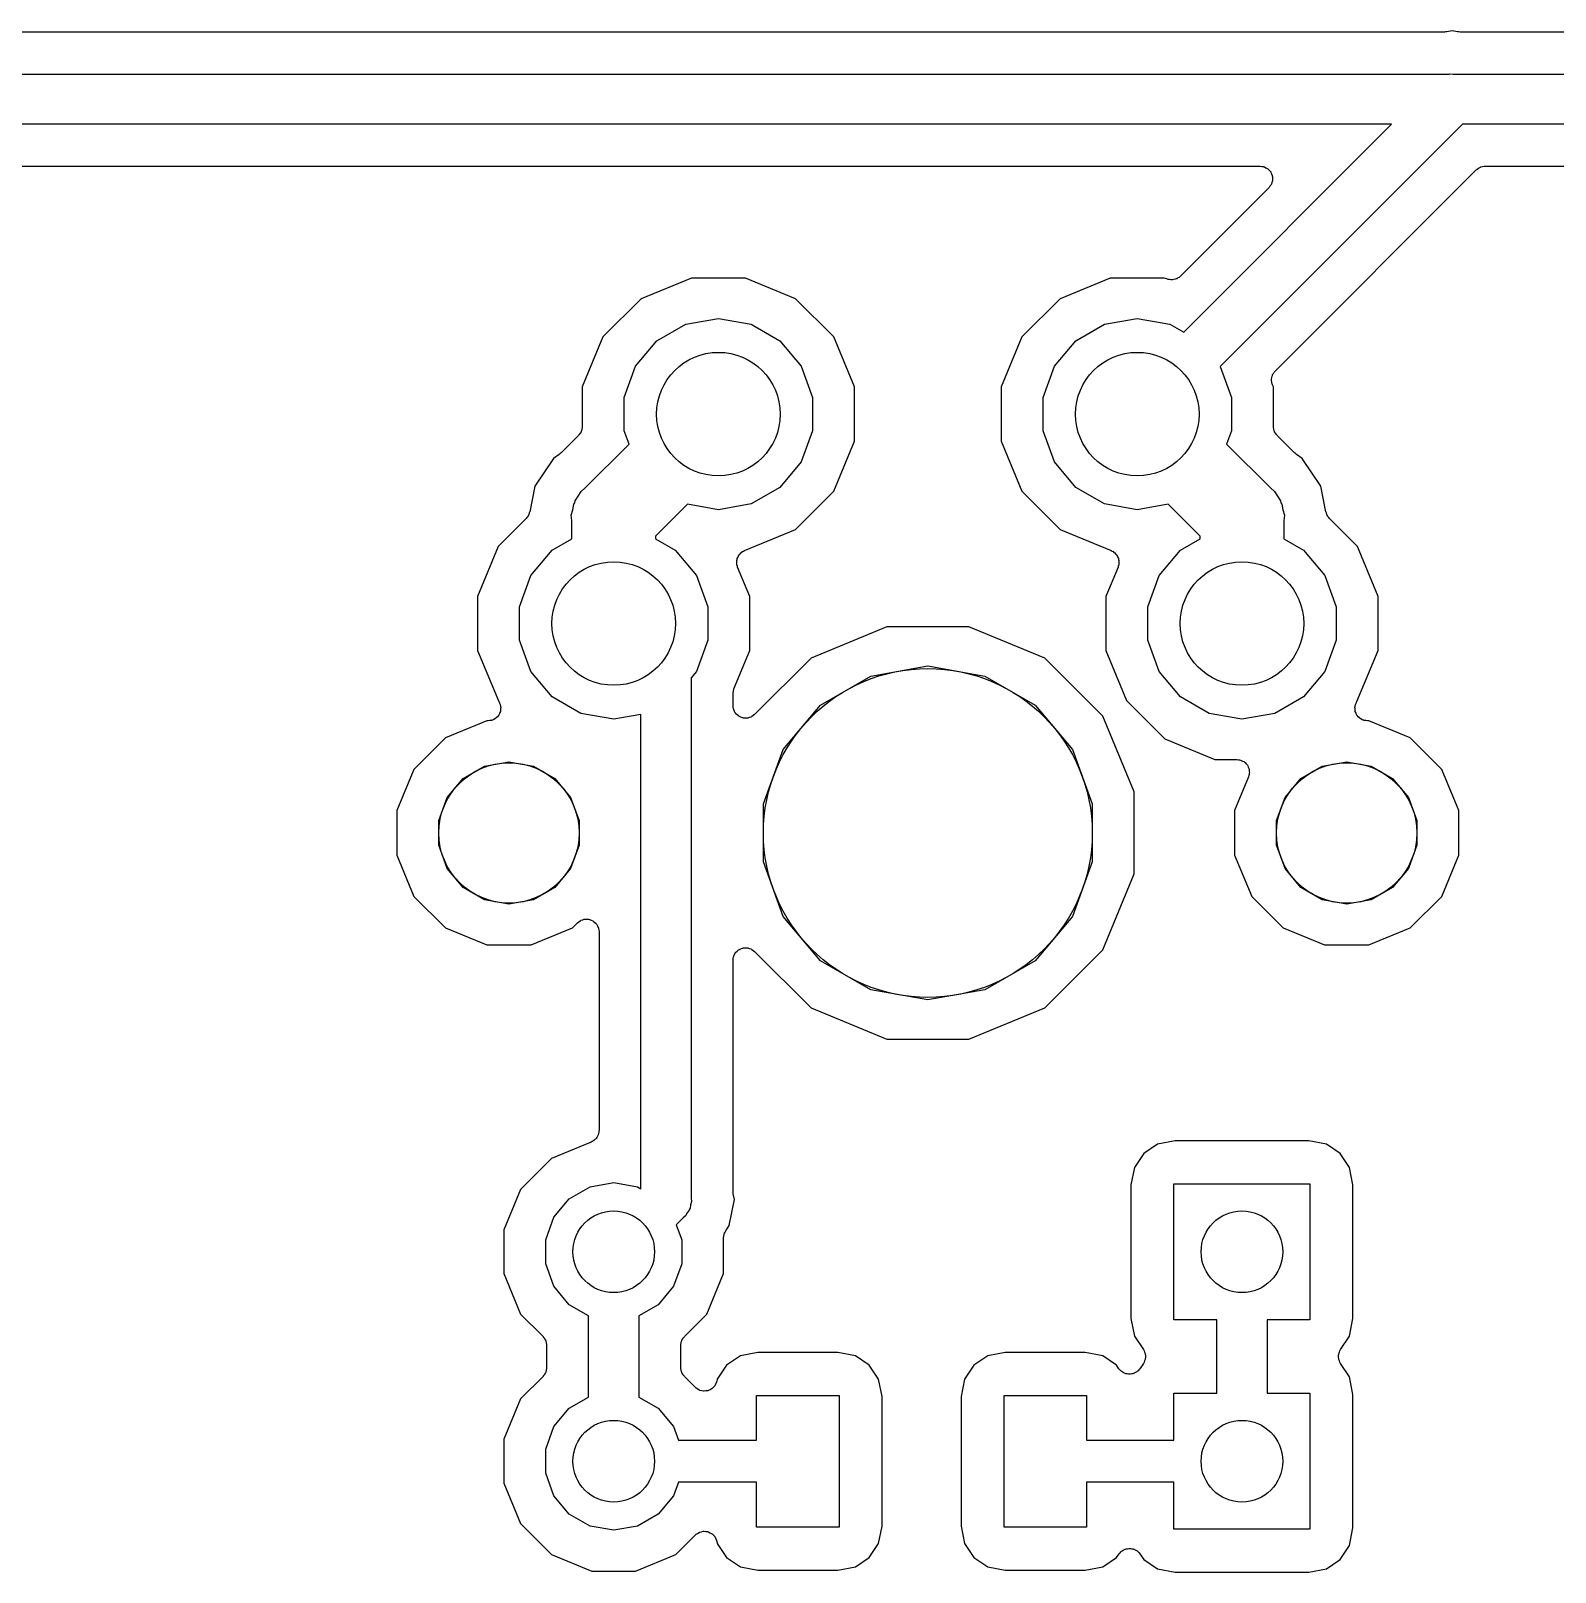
# Model space of a CAD drawing. Extents: x 24 to 196, y -189 to -31.
# Drawn here: x 99.61 to 118.1, y -129.94 to -111.25 of the extents above; entities that cross this region are included whole.
import ezdxf

# ---------------------------------------------------------------- set-up
doc = ezdxf.new("R2010")
doc.units = 0
doc.header["$MEASUREMENT"] = 0
doc.layers.add('BLACK', color=7, linetype='CONTINUOUS')

msp = doc.modelspace()

# ---------------------------------------------------------------- linework, layer by layer
at = {"layer": 'BLACK', "linetype": 'CONTINUOUS'}
for p, q in [((116.755, -111.265), (99.1652, -111.265)), ((116.77, -111.262), (116.755, -111.265)), ((116.785, -111.262), (116.77, -111.262)), ((116.85, -111.249), (116.785, -111.262)), ((116.915, -111.262), (116.85, -111.249)), ((116.93, -111.262), (116.915, -111.262)), ((116.945, -111.265), (116.93, -111.262)), ((134.207, -111.265), (116.945, -111.265)), ((99.0835, -111.773), (116.81, -111.773)), ((116.81, -111.773), (116.823, -111.769)), ((116.823, -111.769), (116.863, -111.773)), ((116.863, -111.773), (134.262, -111.773)), ((116.114, -112.382), (99.1964, -112.382)), ((113.593, -114.903), (116.114, -112.382)), ((116.976, -112.382), (114.037, -115.322)), ((133.567, -112.382), (116.976, -112.382)), ((99.47, -112.89), (114.52, -112.89)), ((114.52, -112.89), (114.54, -112.894)), ((114.54, -112.894), (114.559, -112.895)), ((114.559, -112.895), (114.565, -112.898)), ((114.565, -112.898), (114.572, -112.899)), ((114.572, -112.899), (114.589, -112.909)), ((114.589, -112.909), (114.607, -112.918)), ((117.152, -112.926), (117.169, -112.916)), ((117.169, -112.916), (117.186, -112.905)), ((117.186, -112.905), (117.192, -112.903)), ((117.192, -112.903), (117.198, -112.899)), ((117.198, -112.899), (117.217, -112.896)), ((117.217, -112.896), (117.237, -112.891)), ((117.237, -112.891), (117.243, -112.891)), ((117.243, -112.891), (117.25, -112.89)), ((117.25, -112.89), (125.707, -112.89)), ((114.607, -112.918), (114.612, -112.923)), ((114.612, -112.923), (114.618, -112.926)), ((114.618, -112.926), (114.631, -112.941)), ((114.631, -112.941), (114.645, -112.955)), ((114.645, -112.955), (114.648, -112.961)), ((114.648, -112.961), (114.652, -112.966)), ((114.652, -112.966), (114.659, -112.985)), ((114.663, -113.088), (114.658, -113.107)), ((114.659, -112.985), (114.667, -113.003)), ((114.67, -113.069), (114.663, -113.088)), ((114.667, -113.003), (114.668, -113.01)), ((114.668, -113.01), (114.67, -113.016)), ((114.67, -113.016), (114.67, -113.036)), ((114.67, -113.036), (114.672, -113.056)), ((114.672, -113.056), (114.67, -113.062)), ((114.67, -113.062), (114.67, -113.069)), ((114.702, -115.375), (117.142, -112.935)), ((117.142, -112.935), (117.148, -112.931)), ((117.148, -112.931), (117.152, -112.926)), ((114.628, -113.15), (113.553, -114.225)), ((114.639, -113.134), (114.628, -113.15)), ((114.652, -113.119), (114.639, -113.134)), ((114.654, -113.113), (114.652, -113.119)), ((114.658, -113.107), (114.654, -113.113)), ((113.553, -114.225), (113.545, -114.231)), ((107.622, -114.247), (107.015, -114.498)), ((108.278, -114.247), (107.622, -114.247)), ((108.885, -114.498), (108.278, -114.247)), ((112.702, -114.247), (112.095, -114.498)), ((113.358, -114.247), (112.702, -114.247)), ((113.387, -114.258), (113.358, -114.247)), ((113.397, -114.261), (113.387, -114.258)), ((113.406, -114.265), (113.397, -114.261)), ((113.422, -114.266), (113.406, -114.265)), ((113.438, -114.27), (113.422, -114.266)), ((113.448, -114.269), (113.438, -114.27)), ((113.458, -114.269), (113.448, -114.269)), ((113.474, -114.265), (113.458, -114.269)), ((113.491, -114.263), (113.474, -114.265)), ((113.5, -114.258), (113.491, -114.263)), ((113.509, -114.256), (113.5, -114.258)), ((113.523, -114.246), (113.509, -114.256)), ((113.538, -114.239), (113.523, -114.246)), ((113.545, -114.231), (113.538, -114.239)), ((107.015, -114.498), (106.55, -114.962)), ((109.35, -114.962), (108.885, -114.498)), ((112.095, -114.498), (111.63, -114.962)), ((107.553, -114.807), (107.95, -114.737)), ((107.95, -114.737), (108.347, -114.807)), ((112.633, -114.807), (113.03, -114.737)), ((113.03, -114.737), (113.427, -114.807)), ((106.55, -114.962), (106.299, -115.569)), ((107.204, -115.009), (107.553, -114.807)), ((108.347, -114.807), (108.696, -115.009)), ((109.601, -115.569), (109.35, -114.962)), ((111.63, -114.962), (111.379, -115.569)), ((112.284, -115.009), (112.633, -114.807)), ((113.427, -114.807), (113.593, -114.903)), ((106.945, -115.317), (107.204, -115.009)), ((108.696, -115.009), (108.955, -115.317)), ((112.025, -115.317), (112.284, -115.009)), ((106.807, -115.696), (106.945, -115.317)), ((108.955, -115.317), (109.093, -115.696)), ((111.887, -115.696), (112.025, -115.317)), ((114.037, -115.322), (114.173, -115.696)), ((114.658, -115.469), (114.663, -115.453)), ((114.659, -115.479), (114.658, -115.469)), ((114.658, -115.489), (114.659, -115.479)), ((114.661, -115.505), (114.658, -115.489)), ((114.663, -115.522), (114.661, -115.505)), ((114.663, -115.453), (114.665, -115.437)), ((114.667, -115.531), (114.663, -115.522)), ((114.665, -115.437), (114.669, -115.428)), ((114.669, -115.541), (114.667, -115.531)), ((114.669, -115.428), (114.672, -115.418)), ((114.672, -115.418), (114.681, -115.405)), ((114.681, -115.405), (114.689, -115.39)), ((114.689, -115.39), (114.697, -115.383)), ((114.697, -115.383), (114.702, -115.375)), ((106.299, -115.569), (106.299, -116.049)), ((106.807, -116.099), (106.807, -115.696)), ((109.093, -115.696), (109.093, -116.099)), ((109.601, -116.226), (109.601, -115.569)), ((111.379, -115.569), (111.379, -116.226)), ((111.887, -116.099), (111.887, -115.696)), ((114.173, -115.696), (114.173, -116.099)), ((114.681, -115.569), (114.669, -115.541)), ((114.681, -116.049), (114.681, -115.569)), ((106.293, -116.081), (106.29, -116.101)), ((106.298, -116.062), (106.293, -116.081)), ((106.299, -116.049), (106.298, -116.055)), ((106.298, -116.055), (106.298, -116.062)), ((114.682, -116.055), (114.681, -116.049)), ((114.682, -116.062), (114.682, -116.055)), ((114.687, -116.081), (114.682, -116.062)), ((114.69, -116.101), (114.687, -116.081)), ((106.254, -116.156), (106.043, -116.368)), ((106.258, -116.151), (106.254, -116.156)), ((106.263, -116.147), (106.258, -116.151)), ((106.273, -116.129), (106.263, -116.147)), ((106.285, -116.113), (106.273, -116.129)), ((106.286, -116.107), (106.285, -116.113)), ((106.29, -116.101), (106.286, -116.107)), ((106.336, -116.793), (106.867, -116.263)), ((106.867, -116.263), (106.807, -116.099)), ((109.093, -116.099), (108.955, -116.478)), ((109.35, -116.833), (109.601, -116.226)), ((111.379, -116.226), (111.63, -116.833)), ((112.025, -116.478), (111.887, -116.099)), ((114.173, -116.099), (114.113, -116.263)), ((114.113, -116.263), (114.644, -116.793)), ((114.694, -116.107), (114.69, -116.101)), ((114.695, -116.113), (114.694, -116.107)), ((114.707, -116.129), (114.695, -116.113)), ((114.717, -116.147), (114.707, -116.129)), ((114.722, -116.151), (114.717, -116.147)), ((114.726, -116.156), (114.722, -116.151)), ((114.937, -116.368), (114.726, -116.156)), ((105.948, -116.435), (105.723, -116.771)), ((106.02, -116.387), (105.948, -116.435)), ((106.031, -116.376), (106.02, -116.387)), ((106.043, -116.368), (106.031, -116.376)), ((114.949, -116.376), (114.937, -116.368)), ((114.96, -116.387), (114.949, -116.376)), ((115.032, -116.435), (114.96, -116.387)), ((115.257, -116.771), (115.032, -116.435)), ((108.955, -116.478), (108.696, -116.787)), ((112.284, -116.787), (112.025, -116.478)), ((105.723, -116.771), (105.661, -117.082)), ((106.251, -116.894), (106.285, -116.836)), ((106.285, -116.836), (106.336, -116.793)), ((108.696, -116.787), (108.347, -116.988)), ((108.885, -117.297), (109.35, -116.833)), ((111.63, -116.833), (112.095, -117.297)), ((112.633, -116.988), (112.284, -116.787)), ((114.644, -116.793), (114.695, -116.836)), ((114.695, -116.836), (114.729, -116.894)), ((115.319, -117.082), (115.257, -116.771)), ((106.184, -117.058), (106.195, -116.991)), ((106.195, -116.991), (106.207, -116.972)), ((106.207, -116.972), (106.212, -116.95)), ((106.212, -116.95), (106.251, -116.894)), ((107.574, -116.992), (107.188, -117.378)), ((107.95, -117.058), (107.574, -116.992)), ((108.347, -116.988), (107.95, -117.058)), ((113.03, -117.058), (112.633, -116.988)), ((113.406, -116.992), (113.03, -117.058)), ((113.792, -117.378), (113.406, -116.992)), ((114.729, -116.894), (114.768, -116.95)), ((114.768, -116.95), (114.773, -116.972)), ((114.773, -116.972), (114.785, -116.991)), ((114.785, -116.991), (114.796, -117.058)), ((105.619, -117.164), (105.28, -117.502)), ((105.628, -117.151), (105.619, -117.164)), ((105.629, -117.149), (105.628, -117.151)), ((105.628, -117.151), (105.628, -117.151)), ((105.641, -117.135), (105.629, -117.149)), ((105.644, -117.128), (105.641, -117.135)), ((105.649, -117.121), (105.644, -117.128)), ((105.652, -117.11), (105.649, -117.121)), ((105.655, -117.105), (105.652, -117.11)), ((105.656, -117.097), (105.655, -117.105)), ((105.66, -117.086), (105.656, -117.097)), ((105.661, -117.082), (105.66, -117.086)), ((106.166, -117.123), (106.184, -117.058)), ((106.172, -117.19), (106.166, -117.123)), ((106.172, -117.411), (106.172, -117.19)), ((114.796, -117.058), (114.814, -117.123)), ((114.814, -117.123), (114.808, -117.19)), ((114.808, -117.19), (114.808, -117.411)), ((115.32, -117.086), (115.319, -117.082)), ((115.324, -117.097), (115.32, -117.086)), ((115.325, -117.105), (115.324, -117.097)), ((115.328, -117.11), (115.325, -117.105)), ((115.331, -117.121), (115.328, -117.11)), ((115.336, -117.128), (115.331, -117.121)), ((115.339, -117.135), (115.336, -117.128)), ((115.351, -117.149), (115.339, -117.135)), ((115.352, -117.151), (115.351, -117.149)), ((115.361, -117.164), (115.352, -117.151)), ((115.352, -117.151), (115.352, -117.151)), ((115.7, -117.502), (115.361, -117.164)), ((107.188, -117.378), (107.188, -117.411)), ((108.266, -117.554), (108.885, -117.297)), ((112.095, -117.297), (112.714, -117.554)), ((113.792, -117.411), (113.792, -117.378)), ((105.28, -117.502), (105.029, -118.109)), ((105.675, -117.857), (105.934, -117.549)), ((105.934, -117.549), (106.172, -117.411)), ((107.188, -117.411), (107.426, -117.549)), ((107.426, -117.549), (107.685, -117.857)), ((108.213, -117.593), (108.221, -117.582)), ((108.221, -117.582), (108.233, -117.575)), ((108.233, -117.575), (108.242, -117.566)), ((108.242, -117.566), (108.255, -117.561)), ((108.255, -117.561), (108.266, -117.554)), ((112.714, -117.554), (112.725, -117.561)), ((112.725, -117.561), (112.738, -117.566)), ((112.738, -117.566), (112.747, -117.575)), ((112.747, -117.575), (112.759, -117.582)), ((112.759, -117.582), (112.767, -117.593)), ((113.295, -117.857), (113.554, -117.549)), ((113.554, -117.549), (113.792, -117.411)), ((114.808, -117.411), (115.046, -117.549)), ((115.046, -117.549), (115.305, -117.857)), ((115.951, -118.109), (115.7, -117.502)), ((108.172, -117.701), (108.174, -117.688)), ((108.175, -117.714), (108.172, -117.701)), ((108.173, -117.675), (108.177, -117.662)), ((108.174, -117.688), (108.173, -117.675)), ((108.175, -117.728), (108.175, -117.714)), ((108.181, -117.74), (108.175, -117.728)), ((108.177, -117.662), (108.179, -117.649)), ((108.179, -117.649), (108.185, -117.637)), ((108.183, -117.753), (108.181, -117.74)), ((108.331, -118.109), (108.183, -117.753)), ((108.185, -117.637), (108.189, -117.624)), ((108.189, -117.624), (108.197, -117.614)), ((108.197, -117.614), (108.203, -117.602)), ((108.203, -117.602), (108.213, -117.593)), ((112.797, -117.753), (112.649, -118.109)), ((112.767, -117.593), (112.777, -117.602)), ((112.777, -117.602), (112.783, -117.614)), ((112.783, -117.614), (112.791, -117.624)), ((112.791, -117.624), (112.795, -117.637)), ((112.795, -117.637), (112.801, -117.649)), ((112.799, -117.74), (112.797, -117.753)), ((112.805, -117.728), (112.799, -117.74)), ((112.801, -117.649), (112.803, -117.662)), ((112.803, -117.662), (112.807, -117.675)), ((112.808, -117.701), (112.805, -117.714)), ((112.805, -117.714), (112.805, -117.728)), ((112.807, -117.675), (112.806, -117.688)), ((112.806, -117.688), (112.808, -117.701)), ((105.537, -118.236), (105.675, -117.857)), ((107.685, -117.857), (107.823, -118.236)), ((113.157, -118.236), (113.295, -117.857)), ((115.305, -117.857), (115.443, -118.236)), ((105.029, -118.109), (105.029, -118.766)), ((108.331, -118.766), (108.331, -118.109)), ((112.649, -118.109), (112.649, -118.766)), ((115.951, -118.766), (115.951, -118.109)), ((105.537, -118.639), (105.537, -118.236)), ((107.823, -118.236), (107.823, -118.639)), ((113.157, -118.639), (113.157, -118.236)), ((115.443, -118.236), (115.443, -118.639)), ((109.992, -118.476), (109.073, -118.857)), ((110.988, -118.476), (109.992, -118.476)), ((111.907, -118.857), (110.988, -118.476)), ((105.675, -119.018), (105.537, -118.639)), ((107.823, -118.639), (107.685, -119.018)), ((113.295, -119.018), (113.157, -118.639)), ((115.443, -118.639), (115.305, -119.018)), ((105.029, -118.766), (105.285, -119.384)), ((108.139, -119.229), (108.331, -118.766)), ((109.073, -118.857), (108.388, -119.541)), ((112.611, -119.56), (111.907, -118.857)), ((112.649, -118.766), (112.9, -119.373)), ((115.695, -119.384), (115.951, -118.766)), ((105.934, -119.327), (105.675, -119.018)), ((107.685, -119.018), (107.62, -119.096)), ((109.189, -119.427), (109.798, -119.075)), ((109.798, -119.075), (110.49, -118.953)), ((110.49, -118.953), (111.182, -119.075)), ((111.182, -119.075), (111.791, -119.427)), ((113.554, -119.327), (113.295, -119.018)), ((115.305, -119.018), (115.046, -119.327)), ((107.62, -119.096), (107.62, -125.409)), ((108.128, -119.28), (108.133, -119.258)), ((108.133, -119.258), (108.137, -119.235)), ((108.137, -119.235), (108.139, -119.232)), ((108.139, -119.232), (108.139, -119.229)), ((105.285, -119.384), (105.29, -119.39)), ((105.29, -119.39), (105.293, -119.396)), ((105.293, -119.396), (105.296, -119.402)), ((105.296, -119.402), (105.302, -119.421)), ((105.302, -119.421), (105.308, -119.44)), ((105.308, -119.44), (105.308, -119.447)), ((105.308, -119.447), (105.31, -119.453)), ((105.31, -119.453), (105.308, -119.473)), ((106.283, -119.528), (105.934, -119.327)), ((108.128, -119.284), (108.128, -119.28)), ((108.128, -119.287), (108.128, -119.284)), ((108.128, -119.434), (108.128, -119.287)), ((108.131, -119.453), (108.128, -119.434)), ((108.133, -119.473), (108.131, -119.453)), ((108.737, -119.965), (109.189, -119.427)), ((111.791, -119.427), (112.243, -119.965)), ((112.9, -119.373), (113.365, -119.837)), ((113.903, -119.528), (113.554, -119.327)), ((115.046, -119.327), (114.697, -119.528)), ((115.67, -119.453), (115.672, -119.447)), ((115.672, -119.473), (115.67, -119.453)), ((115.672, -119.44), (115.678, -119.421)), ((115.672, -119.447), (115.672, -119.44)), ((115.678, -119.421), (115.684, -119.402)), ((115.684, -119.402), (115.687, -119.396)), ((115.687, -119.396), (115.69, -119.39)), ((115.69, -119.39), (115.695, -119.384)), ((105.14, -119.619), (104.64, -119.826)), ((105.158, -119.619), (105.14, -119.619)), ((105.178, -119.615), (105.158, -119.619)), ((105.198, -119.614), (105.178, -119.615)), ((105.204, -119.611), (105.198, -119.614)), ((105.21, -119.61), (105.204, -119.611)), ((105.228, -119.6), (105.21, -119.61)), ((105.246, -119.591), (105.228, -119.6)), ((105.25, -119.586), (105.246, -119.591)), ((105.256, -119.583), (105.25, -119.586)), ((105.269, -119.568), (105.256, -119.583)), ((105.283, -119.554), (105.269, -119.568)), ((105.286, -119.548), (105.283, -119.554)), ((105.29, -119.543), (105.286, -119.548)), ((105.297, -119.524), (105.29, -119.543)), ((105.306, -119.506), (105.297, -119.524)), ((105.308, -119.493), (105.306, -119.499)), ((105.306, -119.499), (105.306, -119.506)), ((105.308, -119.473), (105.308, -119.493)), ((106.68, -119.598), (106.283, -119.528)), ((107.01, -119.54), (106.68, -119.598)), ((107.01, -125.295), (107.01, -119.54)), ((108.136, -119.479), (108.133, -119.473)), ((108.137, -119.486), (108.136, -119.479)), ((108.147, -119.503), (108.137, -119.486)), ((108.155, -119.521), (108.147, -119.503)), ((108.16, -119.526), (108.155, -119.521)), ((108.163, -119.532), (108.16, -119.526)), ((108.179, -119.544), (108.163, -119.532)), ((108.193, -119.559), (108.179, -119.544)), ((108.199, -119.561), (108.193, -119.559)), ((108.204, -119.566), (108.199, -119.561)), ((108.223, -119.573), (108.204, -119.566)), ((108.241, -119.581), (108.223, -119.573)), ((108.247, -119.582), (108.241, -119.581)), ((108.254, -119.584), (108.247, -119.582)), ((108.274, -119.584), (108.254, -119.584)), ((108.293, -119.586), (108.274, -119.584)), ((108.3, -119.584), (108.293, -119.586)), ((108.307, -119.584), (108.3, -119.584)), ((108.325, -119.577), (108.307, -119.584)), ((108.345, -119.572), (108.325, -119.577)), ((108.35, -119.568), (108.345, -119.572)), ((108.356, -119.566), (108.35, -119.568)), ((108.372, -119.553), (108.356, -119.566)), ((108.388, -119.541), (108.372, -119.553)), ((112.992, -120.48), (112.611, -119.56)), ((114.3, -119.598), (113.903, -119.528)), ((114.697, -119.528), (114.3, -119.598)), ((115.672, -119.493), (115.672, -119.473)), ((115.674, -119.499), (115.672, -119.493)), ((115.674, -119.506), (115.674, -119.499)), ((115.683, -119.524), (115.674, -119.506)), ((115.69, -119.543), (115.683, -119.524)), ((115.694, -119.548), (115.69, -119.543)), ((115.697, -119.554), (115.694, -119.548)), ((115.711, -119.568), (115.697, -119.554)), ((115.724, -119.583), (115.711, -119.568)), ((115.73, -119.586), (115.724, -119.583)), ((115.734, -119.591), (115.73, -119.586)), ((115.752, -119.6), (115.734, -119.591)), ((115.77, -119.61), (115.752, -119.6)), ((115.776, -119.611), (115.77, -119.61)), ((115.782, -119.614), (115.776, -119.611)), ((115.802, -119.615), (115.782, -119.614)), ((115.822, -119.619), (115.802, -119.615)), ((115.84, -119.619), (115.822, -119.619)), ((116.34, -119.826), (115.84, -119.619)), ((104.64, -119.826), (104.258, -120.208)), ((116.722, -120.208), (116.34, -119.826)), ((108.496, -120.626), (108.737, -119.965)), ((112.243, -119.965), (112.484, -120.626)), ((113.365, -119.837), (113.972, -120.089)), ((104.258, -120.208), (104.051, -120.707)), ((104.855, -120.316), (105.114, -120.166)), ((105.114, -120.166), (105.41, -120.114)), ((105.41, -120.114), (105.706, -120.166)), ((105.706, -120.166), (105.965, -120.316)), ((113.972, -120.089), (114.239, -120.089)), ((114.239, -120.089), (114.256, -120.092)), ((114.256, -120.092), (114.272, -120.092)), ((114.272, -120.092), (114.282, -120.096)), ((114.282, -120.096), (114.291, -120.098)), ((114.291, -120.098), (114.306, -120.106)), ((114.306, -120.106), (114.321, -120.113)), ((114.321, -120.113), (114.329, -120.119)), ((114.329, -120.119), (114.337, -120.124)), ((114.337, -120.124), (114.348, -120.137)), ((114.348, -120.137), (114.36, -120.148)), ((114.36, -120.148), (114.365, -120.157)), ((114.365, -120.157), (114.371, -120.165)), ((114.371, -120.165), (114.377, -120.18)), ((114.377, -120.18), (114.385, -120.195)), ((114.385, -120.195), (114.386, -120.205)), ((114.386, -120.205), (114.389, -120.215)), ((115.015, -120.316), (115.274, -120.166)), ((115.274, -120.166), (115.57, -120.114)), ((115.57, -120.114), (115.866, -120.166)), ((115.866, -120.166), (116.125, -120.316)), ((116.929, -120.707), (116.722, -120.208)), ((104.662, -120.546), (104.855, -120.316)), ((105.965, -120.316), (106.158, -120.546)), ((114.38, -120.299), (114.211, -120.707)), ((114.384, -120.283), (114.38, -120.299)), ((114.389, -120.268), (114.384, -120.283)), ((114.389, -120.215), (114.389, -120.231)), ((114.389, -120.231), (114.392, -120.248)), ((114.392, -120.248), (114.389, -120.257)), ((114.389, -120.257), (114.389, -120.268)), ((114.822, -120.546), (115.015, -120.316)), ((116.125, -120.316), (116.318, -120.546)), ((104.559, -120.828), (104.662, -120.546)), ((106.158, -120.546), (106.261, -120.828)), ((112.992, -121.475), (112.992, -120.48)), ((114.719, -120.828), (114.822, -120.546)), ((116.318, -120.546), (116.421, -120.828)), ((104.051, -120.707), (104.051, -121.248)), ((108.496, -121.329), (108.496, -120.626)), ((112.484, -120.626), (112.484, -121.329)), ((114.211, -120.707), (114.211, -121.248)), ((116.929, -121.248), (116.929, -120.707)), ((104.559, -121.128), (104.559, -120.828)), ((106.261, -120.828), (106.261, -121.128)), ((114.719, -121.128), (114.719, -120.828)), ((116.421, -120.828), (116.421, -121.128)), ((104.662, -121.41), (104.559, -121.128)), ((106.261, -121.128), (106.158, -121.41)), ((114.822, -121.41), (114.719, -121.128)), ((116.421, -121.128), (116.318, -121.41)), ((104.051, -121.248), (104.258, -121.747)), ((108.737, -121.99), (108.496, -121.329)), ((112.484, -121.329), (112.243, -121.99)), ((114.211, -121.248), (114.418, -121.747)), ((116.722, -121.747), (116.929, -121.248)), ((104.855, -121.64), (104.662, -121.41)), ((106.158, -121.41), (105.965, -121.64)), ((112.611, -122.395), (112.992, -121.475)), ((115.015, -121.64), (114.822, -121.41)), ((116.318, -121.41), (116.125, -121.64)), ((105.114, -121.79), (104.855, -121.64)), ((105.965, -121.64), (105.706, -121.79)), ((115.274, -121.79), (115.015, -121.64)), ((116.125, -121.64), (115.866, -121.79)), ((104.258, -121.747), (104.64, -122.13)), ((105.41, -121.842), (105.114, -121.79)), ((105.706, -121.79), (105.41, -121.842)), ((114.418, -121.747), (114.8, -122.13)), ((115.57, -121.842), (115.274, -121.79)), ((115.866, -121.79), (115.57, -121.842)), ((116.34, -122.13), (116.722, -121.747)), ((106.18, -122.13), (106.242, -122.067)), ((106.242, -122.067), (106.258, -122.056)), ((106.258, -122.056), (106.274, -122.043)), ((106.274, -122.043), (106.28, -122.041)), ((106.28, -122.041), (106.285, -122.037)), ((106.285, -122.037), (106.305, -122.032)), ((106.305, -122.032), (106.323, -122.025)), ((106.323, -122.025), (106.33, -122.025)), ((106.33, -122.025), (106.337, -122.023)), ((106.337, -122.023), (106.356, -122.025)), ((106.356, -122.025), (106.376, -122.025)), ((106.376, -122.025), (106.383, -122.027)), ((106.383, -122.027), (106.389, -122.028)), ((106.389, -122.028), (106.407, -122.036)), ((106.407, -122.036), (106.426, -122.043)), ((106.426, -122.043), (106.431, -122.047)), ((106.431, -122.047), (106.437, -122.05)), ((106.437, -122.05), (106.451, -122.064)), ((106.451, -122.064), (106.467, -122.077)), ((106.467, -122.077), (106.47, -122.083)), ((109.189, -122.529), (108.737, -121.99)), ((112.243, -121.99), (111.791, -122.529)), ((104.64, -122.13), (105.14, -122.337)), ((105.68, -122.337), (106.18, -122.13)), ((106.47, -122.083), (106.475, -122.088)), ((106.475, -122.088), (106.483, -122.106)), ((106.483, -122.106), (106.493, -122.123)), ((106.493, -122.123), (106.494, -122.13)), ((106.494, -122.13), (106.497, -122.136)), ((106.497, -122.136), (106.499, -122.156)), ((106.499, -122.156), (106.502, -122.175)), ((106.502, -122.175), (106.502, -124.586)), ((114.8, -122.13), (115.3, -122.337)), ((115.84, -122.337), (116.34, -122.13)), ((105.14, -122.337), (105.68, -122.337)), ((108.137, -122.469), (108.147, -122.452)), ((108.147, -122.452), (108.155, -122.434)), ((108.155, -122.434), (108.16, -122.429)), ((108.16, -122.429), (108.163, -122.424)), ((108.163, -122.424), (108.179, -122.411)), ((108.179, -122.411), (108.193, -122.397)), ((108.193, -122.397), (108.199, -122.394)), ((108.199, -122.394), (108.204, -122.39)), ((108.204, -122.39), (108.223, -122.383)), ((108.223, -122.383), (108.241, -122.374)), ((108.241, -122.374), (108.247, -122.374)), ((108.247, -122.374), (108.254, -122.372)), ((108.254, -122.372), (108.274, -122.372)), ((108.274, -122.372), (108.293, -122.37)), ((108.293, -122.37), (108.3, -122.372)), ((108.3, -122.372), (108.307, -122.372)), ((108.307, -122.372), (108.325, -122.378)), ((108.325, -122.378), (108.345, -122.383)), ((108.345, -122.383), (108.35, -122.387)), ((108.35, -122.387), (108.356, -122.39)), ((108.356, -122.39), (108.372, -122.402)), ((108.372, -122.402), (108.388, -122.414)), ((108.388, -122.414), (109.073, -123.099)), ((111.907, -123.099), (112.611, -122.395)), ((115.3, -122.337), (115.84, -122.337)), ((108.128, -122.522), (108.131, -122.502)), ((108.128, -125.328), (108.128, -122.522)), ((108.131, -122.502), (108.133, -122.482)), ((108.133, -122.482), (108.136, -122.476)), ((108.136, -122.476), (108.137, -122.469)), ((109.798, -122.88), (109.189, -122.529)), ((111.791, -122.529), (111.182, -122.88)), ((110.49, -123.002), (109.798, -122.88)), ((111.182, -122.88), (110.49, -123.002)), ((109.073, -123.099), (109.992, -123.48)), ((110.988, -123.48), (111.907, -123.099)), ((109.992, -123.48), (110.988, -123.48)), ((106.459, -124.691), (106.453, -124.698)), ((106.467, -124.684), (106.459, -124.691)), ((106.475, -124.67), (106.467, -124.684)), ((106.485, -124.656), (106.475, -124.67)), ((106.488, -124.647), (106.485, -124.656)), ((106.493, -124.638), (106.488, -124.647)), ((106.496, -124.622), (106.493, -124.638)), ((106.501, -124.606), (106.496, -124.622)), ((106.502, -124.586), (106.5, -124.596)), ((106.5, -124.596), (106.501, -124.606)), ((106.408, -124.727), (105.925, -124.927)), ((106.417, -124.722), (106.408, -124.727)), ((106.426, -124.718), (106.417, -124.722)), ((106.439, -124.707), (106.426, -124.718)), ((106.453, -124.698), (106.439, -124.707)), ((113.108, -124.866), (112.996, -125.034)), ((113.276, -124.754), (113.108, -124.866)), ((113.49, -124.711), (113.276, -124.754)), ((115.11, -124.711), (113.49, -124.711)), ((115.324, -124.754), (115.11, -124.711)), ((115.492, -124.866), (115.324, -124.754)), ((115.604, -125.034), (115.492, -124.866)), ((105.925, -124.927), (105.55, -125.302)), ((112.996, -125.034), (112.954, -125.247)), ((115.646, -125.247), (115.604, -125.034)), ((106.393, -125.27), (106.68, -125.219)), ((106.68, -125.219), (106.967, -125.27)), ((112.954, -125.247), (112.954, -126.868)), ((113.474, -126.883), (113.474, -125.232)), ((113.474, -125.232), (115.125, -125.232)), ((115.125, -125.232), (115.125, -126.883)), ((115.646, -126.868), (115.646, -125.247)), ((105.55, -125.302), (105.346, -125.792)), ((105.954, -125.639), (106.141, -125.416)), ((106.141, -125.416), (106.393, -125.27)), ((106.967, -125.27), (107.01, -125.295)), ((107.62, -125.409), (107.623, -125.45)), ((108.081, -125.74), (108.144, -125.423)), ((108.13, -125.342), (108.128, -125.328)), ((108.131, -125.357), (108.13, -125.342)), ((108.144, -125.423), (108.131, -125.357)), ((107.552, -125.622), (107.521, -125.648)), ((107.572, -125.587), (107.552, -125.622)), ((107.596, -125.553), (107.572, -125.587)), ((107.599, -125.54), (107.596, -125.553)), ((107.606, -125.529), (107.599, -125.54)), ((107.613, -125.489), (107.606, -125.529)), ((107.623, -125.45), (107.613, -125.489)), ((105.346, -125.792), (105.346, -126.323)), ((105.855, -125.912), (105.954, -125.639)), ((107.521, -125.648), (107.439, -125.73)), ((107.439, -125.73), (107.505, -125.912)), ((108.032, -125.819), (108.039, -125.802)), ((108.039, -125.802), (108.081, -125.74)), ((105.855, -126.203), (105.855, -125.912)), ((107.505, -125.912), (107.505, -126.203)), ((108.013, -125.887), (108.017, -125.869)), ((108.013, -126.323), (108.013, -125.887)), ((108.017, -125.869), (108.018, -125.85)), ((108.018, -125.85), (108.021, -125.843)), ((108.021, -125.843), (108.023, -125.834)), ((108.023, -125.834), (108.032, -125.819)), ((105.346, -126.323), (105.55, -126.813)), ((105.954, -126.477), (105.855, -126.203)), ((107.505, -126.203), (107.406, -126.477)), ((107.81, -126.813), (108.013, -126.323)), ((106.141, -126.7), (105.954, -126.477)), ((107.406, -126.477), (107.219, -126.7)), ((106.375, -126.835), (106.141, -126.7)), ((107.219, -126.7), (106.985, -126.835)), ((105.55, -126.813), (105.823, -127.086)), ((106.375, -127.82), (106.375, -126.835)), ((106.985, -126.835), (106.985, -127.82)), ((107.537, -127.086), (107.81, -126.813)), ((112.954, -126.868), (112.996, -127.081)), ((113.995, -126.883), (113.474, -126.883)), ((113.995, -127.772), (113.995, -126.883)), ((115.125, -126.883), (114.605, -126.883)), ((114.605, -126.883), (114.605, -127.772)), ((115.604, -127.081), (115.646, -126.868)), ((105.823, -127.086), (105.826, -127.092)), ((105.826, -127.092), (105.832, -127.096)), ((105.832, -127.096), (105.842, -127.113)), ((105.842, -127.113), (105.853, -127.129)), ((107.507, -127.129), (107.518, -127.113)), ((107.518, -127.113), (107.528, -127.096)), ((107.528, -127.096), (107.534, -127.092)), ((107.534, -127.092), (107.537, -127.086)), ((112.996, -127.081), (113.104, -127.243)), ((115.496, -127.243), (115.604, -127.081)), ((105.853, -127.129), (105.855, -127.136)), ((105.855, -127.136), (105.858, -127.142)), ((105.858, -127.142), (105.861, -127.161)), ((105.861, -127.161), (105.867, -127.181)), ((105.867, -127.181), (105.866, -127.187)), ((105.866, -127.187), (105.867, -127.194)), ((105.867, -127.194), (105.867, -127.461)), ((107.493, -127.181), (107.499, -127.161)), ((107.494, -127.187), (107.493, -127.181)), ((107.493, -127.194), (107.494, -127.187)), ((107.493, -127.461), (107.493, -127.194)), ((107.499, -127.161), (107.502, -127.142)), ((107.502, -127.142), (107.505, -127.136)), ((107.505, -127.136), (107.507, -127.129)), ((108.429, -127.279), (108.216, -127.322)), ((109.399, -127.279), (108.429, -127.279)), ((109.612, -127.322), (109.399, -127.279)), ((111.429, -127.279), (111.216, -127.322)), ((112.399, -127.279), (111.429, -127.279)), ((112.612, -127.322), (112.399, -127.279)), ((113.104, -127.243), (113.108, -127.252)), ((113.108, -127.252), (113.114, -127.26)), ((113.114, -127.26), (113.119, -127.276)), ((113.119, -127.276), (113.125, -127.291)), ((113.125, -127.291), (113.126, -127.301)), ((113.126, -127.301), (113.129, -127.311)), ((113.129, -127.311), (113.128, -127.328)), ((115.471, -127.311), (115.474, -127.301)), ((115.472, -127.328), (115.471, -127.311)), ((115.474, -127.301), (115.475, -127.291)), ((115.475, -127.291), (115.481, -127.276)), ((115.481, -127.276), (115.486, -127.26)), ((115.486, -127.26), (115.492, -127.252)), ((115.492, -127.252), (115.496, -127.243)), ((105.861, -127.494), (105.858, -127.514)), ((105.867, -127.475), (105.861, -127.494)), ((105.867, -127.461), (105.866, -127.468)), ((105.866, -127.468), (105.867, -127.475)), ((107.494, -127.468), (107.493, -127.461)), ((107.493, -127.475), (107.494, -127.468)), ((107.499, -127.494), (107.493, -127.475)), ((107.502, -127.514), (107.499, -127.494)), ((108.048, -127.434), (107.935, -127.602)), ((108.216, -127.322), (108.048, -127.434)), ((109.78, -127.434), (109.612, -127.322)), ((109.892, -127.602), (109.78, -127.434)), ((111.048, -127.434), (110.935, -127.602)), ((111.216, -127.322), (111.048, -127.434)), ((112.78, -127.434), (112.612, -127.322)), ((112.808, -127.476), (112.78, -127.434)), ((112.82, -127.488), (112.808, -127.476)), ((112.829, -127.501), (112.82, -127.488)), ((113.05, -127.488), (113.04, -127.501)), ((113.061, -127.476), (113.05, -127.488)), ((113.104, -127.412), (113.061, -127.476)), ((113.108, -127.403), (113.104, -127.412)), ((113.114, -127.395), (113.108, -127.403)), ((113.119, -127.379), (113.114, -127.395)), ((113.125, -127.364), (113.119, -127.379)), ((113.126, -127.354), (113.125, -127.364)), ((113.129, -127.344), (113.126, -127.354)), ((113.128, -127.328), (113.129, -127.344)), ((115.471, -127.344), (115.472, -127.328)), ((115.474, -127.354), (115.471, -127.344)), ((115.475, -127.364), (115.474, -127.354)), ((115.481, -127.379), (115.475, -127.364)), ((115.486, -127.395), (115.481, -127.379)), ((115.492, -127.403), (115.486, -127.395)), ((115.496, -127.412), (115.492, -127.403)), ((115.604, -127.574), (115.496, -127.412)), ((105.823, -127.569), (105.55, -127.842)), ((105.826, -127.564), (105.823, -127.569)), ((105.832, -127.559), (105.826, -127.564)), ((105.841, -127.542), (105.832, -127.559)), ((105.853, -127.526), (105.841, -127.542)), ((105.855, -127.519), (105.853, -127.526)), ((105.858, -127.514), (105.855, -127.519)), ((107.505, -127.519), (107.502, -127.514)), ((107.507, -127.526), (107.505, -127.519)), ((107.518, -127.542), (107.507, -127.526)), ((107.528, -127.559), (107.518, -127.542)), ((107.534, -127.564), (107.528, -127.559)), ((107.537, -127.569), (107.534, -127.564)), ((107.673, -127.705), (107.537, -127.569)), ((107.906, -127.685), (107.89, -127.7)), ((107.908, -127.68), (107.906, -127.685)), ((107.911, -127.676), (107.908, -127.68)), ((107.919, -127.656), (107.911, -127.676)), ((107.928, -127.637), (107.919, -127.656)), ((107.929, -127.632), (107.928, -127.637)), ((107.93, -127.627), (107.929, -127.632)), ((107.935, -127.602), (107.93, -127.627)), ((109.935, -127.815), (109.892, -127.602)), ((110.935, -127.602), (110.893, -127.815)), ((112.838, -127.507), (112.829, -127.501)), ((112.845, -127.514), (112.838, -127.507)), ((112.86, -127.521), (112.845, -127.514)), ((112.873, -127.531), (112.86, -127.521)), ((112.883, -127.533), (112.873, -127.531)), ((112.892, -127.538), (112.883, -127.533)), ((112.909, -127.539), (112.892, -127.538)), ((112.925, -127.543), (112.909, -127.539)), ((112.935, -127.542), (112.925, -127.543)), ((112.945, -127.543), (112.935, -127.542)), ((112.961, -127.539), (112.945, -127.543)), ((112.977, -127.538), (112.961, -127.539)), ((112.986, -127.533), (112.977, -127.538)), ((112.996, -127.531), (112.986, -127.533)), ((113.01, -127.521), (112.996, -127.531)), ((113.025, -127.514), (113.01, -127.521)), ((113.032, -127.507), (113.025, -127.514)), ((113.04, -127.501), (113.032, -127.507)), ((115.646, -127.787), (115.604, -127.574)), ((105.55, -127.842), (105.346, -128.332)), ((106.141, -127.956), (106.375, -127.82)), ((106.985, -127.82), (107.219, -127.956)), ((107.677, -127.708), (107.673, -127.705)), ((107.68, -127.712), (107.677, -127.708)), ((107.699, -127.723), (107.68, -127.712)), ((107.716, -127.735), (107.699, -127.723)), ((107.721, -127.737), (107.716, -127.735)), ((107.726, -127.739), (107.721, -127.737)), ((107.747, -127.743), (107.726, -127.739)), ((107.768, -127.749), (107.747, -127.743)), ((107.773, -127.749), (107.768, -127.749)), ((107.778, -127.749), (107.773, -127.749)), ((107.799, -127.746), (107.778, -127.749)), ((107.82, -127.744), (107.799, -127.746)), ((107.825, -127.742), (107.82, -127.744)), ((107.83, -127.741), (107.825, -127.742)), ((107.849, -127.731), (107.83, -127.741)), ((107.868, -127.722), (107.849, -127.731)), ((107.872, -127.718), (107.868, -127.722)), ((107.876, -127.716), (107.872, -127.718)), ((107.89, -127.7), (107.876, -127.716)), ((108.414, -128.344), (108.414, -127.8)), ((108.414, -127.8), (109.414, -127.8)), ((109.414, -127.8), (109.414, -129.4)), ((109.935, -129.385), (109.935, -127.815)), ((110.893, -127.815), (110.893, -129.385)), ((111.414, -129.4), (111.414, -127.8)), ((111.414, -127.8), (112.414, -127.8)), ((112.414, -127.8), (112.414, -128.344)), ((113.474, -128.344), (113.474, -127.772)), ((113.474, -127.772), (113.995, -127.772)), ((114.605, -127.772), (115.125, -127.772)), ((115.125, -127.772), (115.125, -129.423)), ((115.646, -129.408), (115.646, -127.787)), ((105.954, -128.179), (106.141, -127.956)), ((107.219, -127.956), (107.406, -128.179)), ((105.855, -128.452), (105.954, -128.179)), ((107.406, -128.179), (107.466, -128.344)), ((105.346, -128.332), (105.346, -128.863)), ((107.466, -128.344), (108.414, -128.344)), ((112.414, -128.344), (113.474, -128.344)), ((105.855, -128.743), (105.855, -128.452)), ((105.954, -129.017), (105.855, -128.743)), ((105.346, -128.863), (105.55, -129.353)), ((107.466, -128.852), (107.406, -129.017)), ((108.414, -128.852), (107.466, -128.852)), ((108.414, -129.4), (108.414, -128.852)), ((113.474, -128.852), (112.414, -128.852)), ((112.414, -128.852), (112.414, -129.4)), ((113.474, -129.423), (113.474, -128.852)), ((106.141, -129.24), (105.954, -129.017)), ((107.406, -129.017), (107.219, -129.24)), ((105.55, -129.353), (105.925, -129.728)), ((106.393, -129.385), (106.141, -129.24)), ((107.219, -129.24), (106.967, -129.385)), ((106.68, -129.436), (106.393, -129.385)), ((106.967, -129.385), (106.68, -129.436)), ((107.435, -129.728), (107.672, -129.491)), ((107.672, -129.491), (107.676, -129.488)), ((107.676, -129.488), (107.68, -129.484)), ((107.68, -129.484), (107.698, -129.473)), ((107.698, -129.473), (107.716, -129.461)), ((107.716, -129.461), (107.72, -129.46)), ((107.72, -129.46), (107.725, -129.457)), ((107.725, -129.457), (107.746, -129.453)), ((107.746, -129.453), (107.767, -129.447)), ((107.767, -129.447), (107.772, -129.448)), ((107.772, -129.448), (107.777, -129.447)), ((107.777, -129.447), (107.798, -129.45)), ((107.798, -129.45), (107.819, -129.452)), ((107.819, -129.452), (107.824, -129.454)), ((107.824, -129.454), (107.829, -129.455)), ((107.829, -129.455), (107.848, -129.465)), ((107.848, -129.465), (107.867, -129.474)), ((107.867, -129.474), (107.871, -129.478)), ((107.871, -129.478), (107.875, -129.48)), ((107.875, -129.48), (107.89, -129.496)), ((107.89, -129.496), (107.905, -129.512)), ((107.905, -129.512), (107.907, -129.516)), ((107.907, -129.516), (107.91, -129.52)), ((107.91, -129.52), (107.918, -129.54)), ((107.918, -129.54), (107.927, -129.56)), ((109.414, -129.4), (108.414, -129.4)), ((109.892, -129.598), (109.935, -129.385)), ((110.893, -129.385), (110.935, -129.598)), ((112.414, -129.4), (111.414, -129.4)), ((115.125, -129.423), (113.474, -129.423)), ((115.604, -129.621), (115.646, -129.408)), ((105.925, -129.728), (106.415, -129.931)), ((106.945, -129.931), (107.435, -129.728)), ((107.927, -129.56), (107.928, -129.565)), ((107.928, -129.565), (107.929, -129.569)), ((107.929, -129.569), (107.935, -129.598)), ((107.935, -129.598), (108.048, -129.766)), ((109.78, -129.766), (109.892, -129.598)), ((110.935, -129.598), (111.048, -129.766)), ((112.78, -129.766), (112.81, -129.722)), ((112.81, -129.722), (112.821, -129.71)), ((112.821, -129.71), (112.831, -129.697)), ((112.831, -129.697), (112.839, -129.691)), ((112.839, -129.691), (112.846, -129.684)), ((112.846, -129.684), (112.861, -129.676)), ((112.861, -129.676), (112.875, -129.667)), ((112.875, -129.667), (112.885, -129.665)), ((112.885, -129.665), (112.894, -129.66)), ((112.894, -129.66), (112.91, -129.659)), ((112.91, -129.659), (112.927, -129.655)), ((112.927, -129.655), (112.936, -129.656)), ((112.936, -129.656), (112.946, -129.655)), ((112.946, -129.655), (112.963, -129.659)), ((112.963, -129.659), (112.979, -129.66)), ((112.979, -129.66), (112.988, -129.665)), ((112.988, -129.665), (112.998, -129.667)), ((112.998, -129.667), (113.012, -129.676)), ((113.012, -129.676), (113.027, -129.684)), ((113.027, -129.684), (113.034, -129.691)), ((113.034, -129.691), (113.042, -129.697)), ((113.042, -129.697), (113.052, -129.71)), ((113.052, -129.71), (113.063, -129.722)), ((113.063, -129.722), (113.108, -129.789)), ((115.492, -129.789), (115.604, -129.621)), ((108.048, -129.766), (108.216, -129.879)), ((108.216, -129.879), (108.429, -129.921)), ((108.429, -129.921), (109.399, -129.921)), ((109.399, -129.921), (109.612, -129.879)), ((109.612, -129.879), (109.78, -129.766)), ((111.048, -129.766), (111.216, -129.879)), ((111.216, -129.879), (111.429, -129.921)), ((111.429, -129.921), (112.399, -129.921)), ((112.399, -129.921), (112.612, -129.879)), ((112.612, -129.879), (112.78, -129.766)), ((113.108, -129.789), (113.276, -129.902)), ((113.276, -129.902), (113.49, -129.944)), ((115.11, -129.944), (115.324, -129.902)), ((115.324, -129.902), (115.492, -129.789)), ((106.415, -129.931), (106.945, -129.931)), ((113.49, -129.944), (115.11, -129.944))]:
    msp.add_line(p, q, dxfattribs=at)
at = {"layer": 'BLACK'}
for centre, radius in [((107.95, -115.898), 0.7493), ((113.03, -115.898), 0.7493), ((106.68, -118.438), 0.7493), ((114.3, -118.438), 0.7493), ((110.49, -120.978), 1.9939), ((105.41, -120.978), 0.8509), ((115.57, -120.978), 0.8509), ((106.68, -126.058), 0.4953), ((114.3, -126.058), 0.4953), ((106.68, -128.598), 0.4953), ((114.3, -128.598), 0.4953)]:
    msp.add_circle(centre, radius, dxfattribs=at)

doc.saveas('drawing.dxf')
